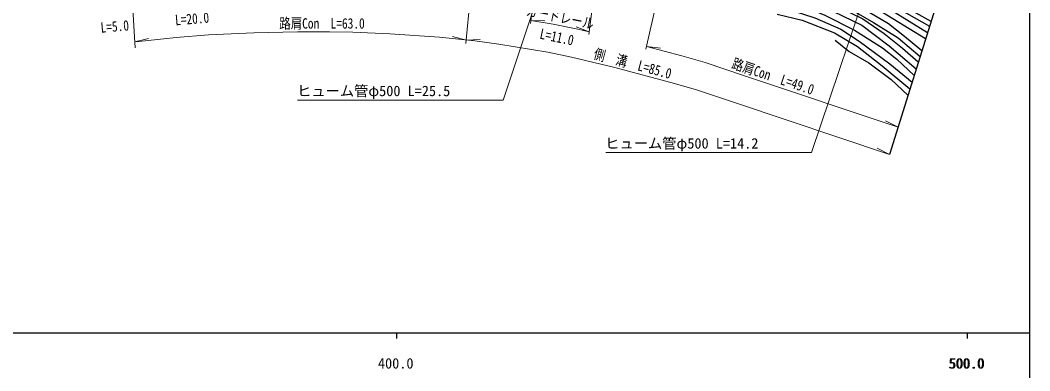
# Model space of a CAD drawing. Units: millimetres, scale not verified. Extents: x 40000 to 680000, y 20000 to 380000.
# Drawn here: x 402011 to 579000, y 198357 to 259712 of the extents above; entities that cross this region are included whole.
import ezdxf
from ezdxf.enums import TextEntityAlignment as Align

# ---------------------------------------------------------------- set-up
doc = ezdxf.new("R2010")
doc.units = ezdxf.units.MM
doc.header["$LTSCALE"] = 1000
for name, color, linetype, lineweight in [('M-BGD', 7, 'Continuous', 25), ('M-BMK-OTRS', 5, 'Continuous', 25), ('M-STR-HTXT', 7, 'Continuous', 13), ('M-TTL-BAND', 7, 'Continuous', 25)]:
    doc.layers.add(name, color=color, linetype=linetype, lineweight=lineweight)
doc.styles.add('ＭＳ ゴシック', font='')
doc.styles.get('ＭＳ ゴシック').set_extended_font_data('MS Gothic')

msp = doc.modelspace()

# ---------------------------------------------------------------- linework, layer by layer
at = {"layer": 'M-BGD'}
for points in [[(475921, 274597), (483433, 274000), (488442, 273794), (492658, 273887), (501497, 275105), (506594, 276248), (509555, 276772), (516745, 276980), (523323, 276324), (528374, 275384), (533153, 273848), (538219, 271896), (545866, 268505), (548427, 267231), (552461, 264698), (555870, 262773), (561672, 259528)], [(486246, 271398), (495018, 272574), (508209, 275010), (513355, 275435), (522181, 275280), (528888, 274468), (533014, 273015), (540224, 269885), (547012, 266867), (561397, 258645)], [(494806, 270382), (501212, 272748), (506666, 273410), (515346, 273935), (525482, 273506), (533788, 271400), (541852, 268109), (547374, 265339), (554625, 261555), (561059, 257560)], [(499927, 270493), (503874, 271603), (508565, 272427), (512471, 272780), (520627, 272877), (526476, 272446), (531411, 271206), (536534, 269381), (542036, 266982), (545629, 265255), (552116, 261776), (560726, 256493)], [(512806, 270772), (515980, 271475), (519771, 271475), (523372, 271267), (529997, 269506), (542124, 265398), (546918, 263251), (550956, 261093), (554214, 259147), (557043, 256926), (560086, 254438)], [(522555, 268332), (525136, 268292), (533898, 266744), (541871, 264273), (546659, 262150), (551578, 259342), (555939, 256607), (559751, 253362)], [(522650, 265881), (526102, 266244), (530251, 266244), (535093, 265411), (541884, 263538), (545746, 261893), (549713, 259935), (553478, 257399), (556664, 254814), (559458, 252422)], [(522506, 262090), (529012, 265131), (533617, 264941), (541293, 262804), (549532, 258876), (554359, 255256), (559070, 251178)], [(530061, 263823), (534451, 263547), (537483, 262932), (543039, 260579), (548243, 257988), (553205, 254851), (555681, 252870), (558723, 250062)], [(532513, 262323), (537514, 261362), (541339, 260144), (545890, 258119), (549065, 256028), (554433, 252099), (558358, 248891)], [(534699, 260800), (539067, 259697), (544738, 257489), (548803, 255111), (553134, 251710), (557986, 247696)], [(544853, 256205), (547340, 254260), (550799, 252250), (554712, 249333), (557642, 246593)]]:
    msp.add_lwpolyline(points, dxfattribs=at)
at = {"layer": 'M-BMK-OTRS'}
msp.add_line((579000, 315147), (554413, 236227), dxfattribs=at)
at = {"layer": 'M-STR-HTXT'}
for p, q in [((483454, 289944), (480124, 255616)), ((422191, 254867), (420231, 285095)), ((505555, 286494), (501675, 257196)), ((494929, 284073), (491443, 259110)), ((518451, 284270), (511706, 254621)), ((491522, 259675), (493977, 259617)), ((501736, 257652), (499450, 258547)), ((480185, 256248), (477802, 256838)), ((422122, 255942), (424504, 256532)), ((480185, 256248), (482638, 256338)), ((511820, 255122), (514257, 254823)), ((555900, 241002), (553703, 242097)), ((554413, 236227), (552215, 237322))]:
    msp.add_line(p, q, dxfattribs=at)
for points in [[(497617, 278497), (486706, 245722), (450644, 245722)], [(551985, 270019), (540739, 236543), (504664, 236543)], [(491522, 259675), (495435, 259031), (499740, 258127), (501736, 257652)], [(422122, 255942), (422827, 256017), (429336, 256676), (434993, 257144), (442992, 257510), (450604, 257705), (456228, 257690), (460331, 257621), (466827, 257312), (475535, 256729), (481715, 256090), (485940, 255525), (494515, 254115), (498647, 253247), (506235, 251441), (516687, 248643), (520586, 247516), (527569, 245201), (554413, 236227)], [(511820, 255122), (518027, 253460), (522068, 252292), (529148, 249945), (555900, 241002)]]:
    msp.add_lwpolyline(points, dxfattribs=at)
at = {"layer": 'M-TTL-BAND'}
for p, q in [((579000, 20000), (579000, 370000)), ((40000, 205000), (579000, 205000)), ((468000, 205000), (468000, 204000)), ((568000, 205000), (568000, 204000))]:
    msp.add_line(p, q, dxfattribs=at)

# ---------------------------------------------------------------- texts
at = {"layer": 'M-STR-HTXT', "style": 'ＭＳ ゴシック', "width": 0.8}
for s, rotation, p in [('ガードレール', 348.135, (496372, 258834)), ('L=20.0', 4.724, (432260, 258505)), ('L=5.0', 4.724, (418705, 257174)), ('L=11.0', 348.135, (495788, 255349)), ('側\u3000溝\u3000L=85.0', 345.014, (509004, 250700)), ('路肩Con  L=49.0 ', 341.516, (533998, 248324))]:
    msp.add_text(s, height=1833, rotation=rotation, dxfattribs=at).set_placement(p, align=Align.BOTTOM_CENTER)
msp.add_text('路肩Con  L=63.0 ', height=1833, dxfattribs=at).set_placement((455423, 257692), align=Align.BOTTOM_CENTER)
at = {"layer": 'M-STR-HTXT', "style": 'ＭＳ ゴシック'}
for s, p in [('ヒューム管φ500 L=25.5', (477409, 245875)), ('ヒューム管φ500 L=14.2', (531429, 236697))]:
    msp.add_text(s, height=1833, dxfattribs=at).set_placement(p, align=Align.BOTTOM_RIGHT)
at = {"layer": 'M-TTL-BAND', "style": 'ＭＳ ゴシック'}
for s, p in [('400.0', (467844, 198195)), ('500.0', (567844, 198195)), ('500.0', (568000, 198195))]:
    msp.add_text(s, height=1833, dxfattribs=at).set_placement(p, align=Align.BOTTOM_CENTER)

doc.saveas('drawing.dxf')
